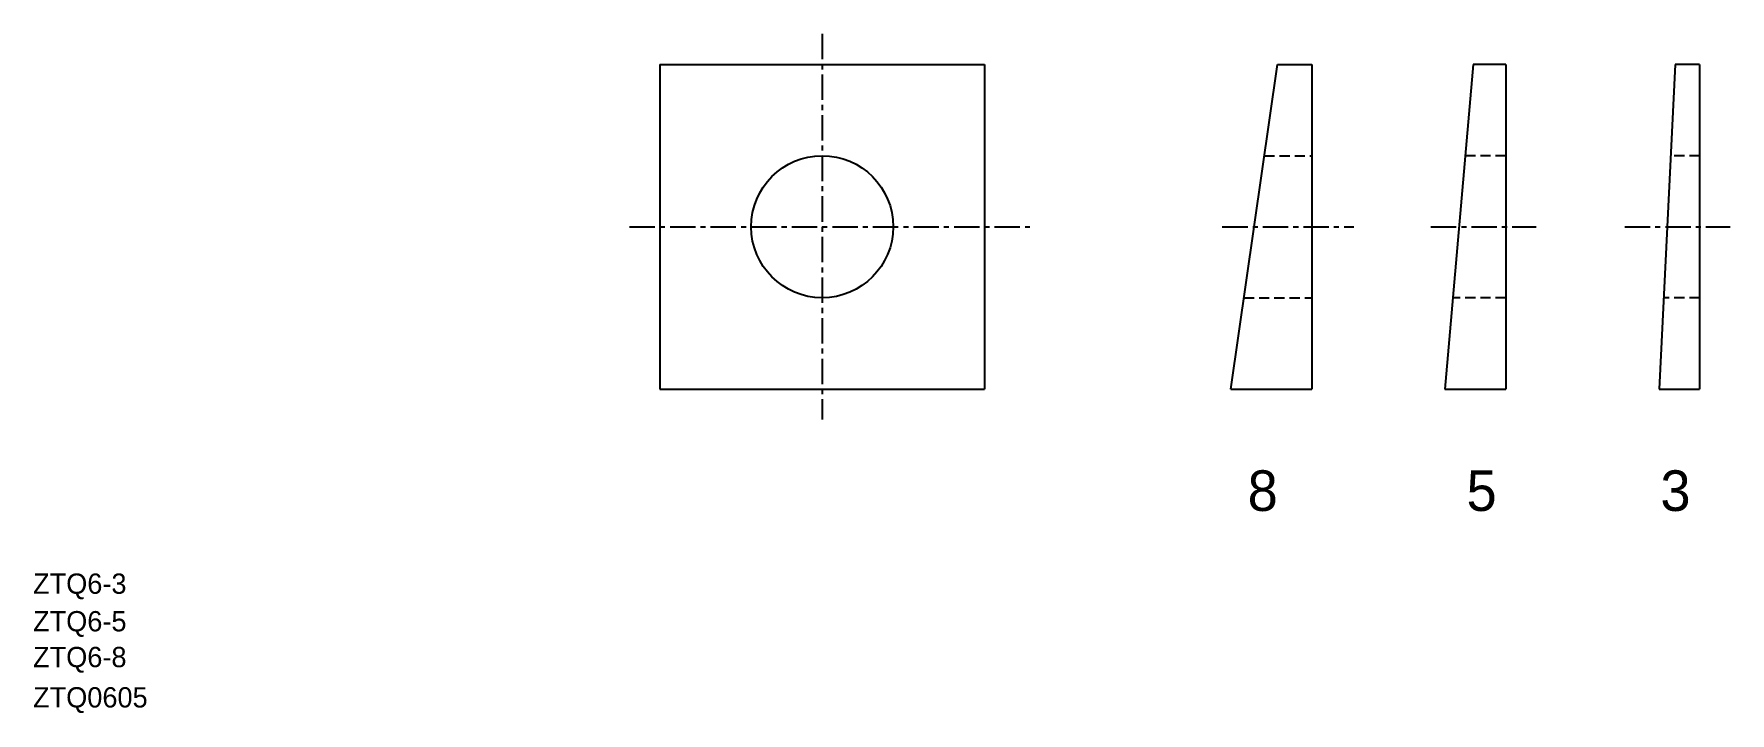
# Model space of a CAD drawing. Extents: x 2.5 to 86.2, y 2.2 to 35.7.
import ezdxf

# ---------------------------------------------------------------- set-up
doc = ezdxf.new("R2010")
doc.units = 0
doc.linetypes.add('CENTER', pattern=[2, 1.25, -0.25, 0.25, -0.25])
doc.linetypes.add('DASHED', pattern=[0.75, 0.5, -0.25])
doc.layers.get('0').update_dxf_attribs({"linetype": 'CONTINUOUS'})
doc.layers.add('CENTER', color=1, linetype='CENTER')

msp = doc.modelspace()

# ---------------------------------------------------------------- linework, layer by layer
at = {"color": 7, "linetype": 'CONTINUOUS'}
for p, q in [((33.4, 34.187), (49.4, 34.187)), ((33.4, 34.187), (33.4, 18.187)), ((49.4, 34.187), (49.4, 18.187)), ((61.54, 18.187), (63.84, 34.187)), ((63.84, 34.187), (65.54, 34.187)), ((65.54, 34.187), (65.54, 18.187)), ((73.497, 34.187), (72.097, 18.187)), ((75.097, 34.187), (73.497, 34.187)), ((75.097, 34.187), (75.097, 18.187)), ((83.453, 34.187), (82.653, 18.187)), ((84.653, 34.187), (83.453, 34.187)), ((84.653, 34.187), (84.653, 18.187)), ((33.4, 30.187), (33.4, 30.187)), ((33.4, 26.187), (33.4, 26.187)), ((33.4, 18.187), (49.4, 18.187)), ((61.54, 18.187), (65.54, 18.187)), ((72.097, 18.187), (75.097, 18.187)), ((82.653, 18.187), (84.653, 18.187))]:
    msp.add_line(p, q, dxfattribs=at)
at = {"color": 3, "linetype": 'DASHED'}
for p, q in [((63.194, 29.687), (65.54, 29.687)), ((75.097, 29.687), (73.103, 29.687)), ((84.653, 29.687), (83.228, 29.687)), ((62.187, 22.687), (65.54, 22.687)), ((75.097, 22.687), (72.491, 22.687)), ((84.653, 22.687), (82.878, 22.687))]:
    msp.add_line(p, q, dxfattribs=at)
at = {"color": 7, "linetype": 'CONTINUOUS'}
msp.add_circle((41.4, 26.187), 3.5, dxfattribs=at)
at = {"layer": 'CENTER', "color": 1, "linetype": 'CENTER'}
for p, q in [((41.4, 35.687), (41.4, 16.687)), ((31.9, 26.187), (51.632, 26.187)), ((61.124, 26.187), (67.609, 26.187)), ((71.409, 26.187), (76.597, 26.187)), ((80.965, 26.187), (86.153, 26.187))]:
    msp.add_line(p, q, dxfattribs=at)

# ---------------------------------------------------------------- texts
at = {"color": 7, "linetype": 'CONTINUOUS'}
for s, height, p in [('8', 2, (62.371, 12.184)), ('5', 2, (73.162, 12.184)), ('3', 2, (82.718, 12.184)), ('ZTQ6-3', 1, (2.5, 8.102)), ('ZTQ6-5', 1, (2.5, 6.25)), ('ZTQ6-8', 1, (2.5, 4.486)), ('ZTQ0605', 1, (2.5, 2.5))]:
    msp.add_text(s, height=height, dxfattribs=at).set_placement(p)

doc.saveas('drawing.dxf')
